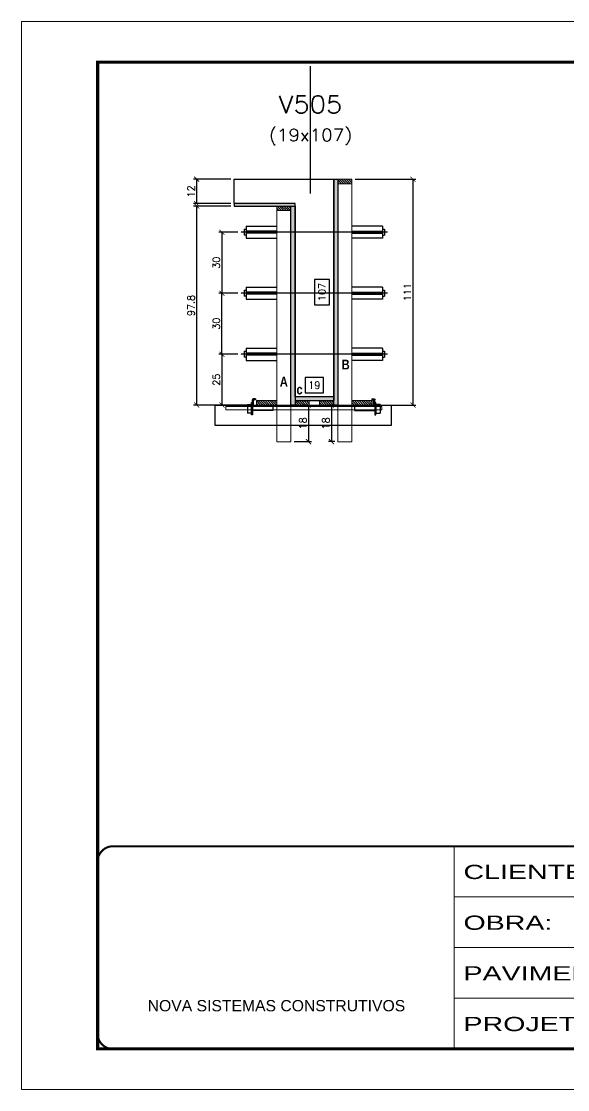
# Model space of a CAD drawing. Extents: x -21493 to -15213, y -12134 to 11887.
# Drawn here: x -21493 to -20956, y 7392 to 8442 of the extents above; entities that cross this region are included whole.
import ezdxf
from ezdxf.enums import TextEntityAlignment as Align

# ---------------------------------------------------------------- set-up
doc = ezdxf.new("R2010")
doc.units = 0
for name, pattern in [('CONTINUO', [0]), ('DASHED', [0.75, 0.5, -0.25]), ('HIDDEN', [0.375, 0.25, -0.125])]:
    doc.linetypes.add(name, pattern=pattern)
for name, color, linetype in [('barrote', 251, 'Continuous'), ('COTA', 241, 'Continuous'), ('Cota Seção (2x)', 4, 'Continuous'), ('detalhes', 4, 'Continuous'), ('Painéis', 200, 'Continuous'), ('presilha', 1, 'Continuous'), ('TENSOR', 3, 'Continuous'), ('Texto de Titulo', 7, 'Continuous'), ('Texto Qtd Sarr', 242, 'Continuous')]:
    doc.layers.add(name, color=color, linetype=linetype)
for name, color, linetype, lineweight in [('CONCRETO', 251, 'Continuous', 25), ('Folhas', 255, 'Continuous', 9), ('Hachura', 251, 'Continuous', 9), ('Madeira', 126, 'Continuous', 18), ('SARRAFO DE PRESSAO', 251, 'DASHED', 9), ('SCO-___-LAJ', 2, 'Continuous', 0), ('Texto Seção', 7, 'Continuous', 15)]:
    doc.layers.add(name, color=color, linetype=linetype, lineweight=lineweight)
doc.styles.add('ARIAL', font='arial.ttf')
doc.styles.add('Romans', font='romans.shx')
doc.styles.add('TECNICA', font='techb___.ttf', dxfattribs={"height": 10})
doc.styles.add('Tecnologia', font='')
doc.styles.get('Tecnologia').set_extended_font_data('Forgotten Futurist')
doc.dimstyles.new('Cota Seção (2x)', dxfattribs={"dimtxt": 7, "dimasz": 5, "dimexe": 3, "dimexo": 3, "dimgap": 2, "dimtad": 3, "dimdec": 1, "dimlfac": 0.5, "dimzin": 12, "dimdsep": 46, "dimtxsty": 'Romans', "dimblk": 'ARCHTICK', "dimcen": 0, "dimclrd": 4, "dimclre": 4, "dimclrt": 1, "dimadec": 1, "dimazin": 3, "dimtfac": 1, "dimtdec": 1, "dimtmove": 0, "dimatfit": 3, "dimldrblk": 'OBLIQUE', "dimfxl": 1, "dimtolj": 1, "dimtzin": 12, "dimarcsym": 0})
doc.dimstyles.new('Cota Seção interna', dxfattribs={"dimtxt": 7, "dimasz": 6, "dimexe": 0.18, "dimexo": 2, "dimgap": -4, "dimtad": 3, "dimdec": 1, "dimlfac": 0.5, "dimzin": 12, "dimdsep": 46, "dimtxsty": 'Romans', "dimblk": 'ARCHTICK', "dimcen": 0.09, "dimse1": 1, "dimse2": 1, "dimsd1": 1, "dimsd2": 1, "dimclrd": 180, "dimclre": 5, "dimclrt": 1, "dimadec": 0, "dimazin": 3, "dimtfac": 1, "dimtdec": 1, "dimtofl": 0, "dimtmove": 0, "dimatfit": 3, "dimldrblk": 'ARCHTICK', "dimfxl": 1, "dimtolj": 1, "dimtzin": 0, "dimarcsym": 0})

# ---------------------------------------------------------------- blocks, each defined once
blk = doc.blocks.new('titulo1')
at = {"layer": 'Defpoints', "color": 252, "linetype": 'HIDDEN', "ltscale": 2}
blk.add_line((0, 0), (0, 125), dxfattribs=at)
at = {"layer": 'Defpoints', "style": 'Romans', "oblique": 15}
blk.add_attdef('FOLHA', text='', height=10, dxfattribs=at).set_placement((0, 15.6), align=Align.MIDDLE_CENTER)
at = {"layer": 'Texto Qtd Sarr', "color": 3, "style": 'Romans', "oblique": 15}
for tag, height, p in [('TITULO', 17, (0, 71.4)), ('SEÇÃO', 12, (0, 41.5))]:
    blk.add_attdef(tag, text='', height=height, dxfattribs=at).set_placement(p, align=Align.MIDDLE_CENTER)
blk = doc.blocks.new('_ArchTick')
at = {"color": 0, "linetype": 'ByBlock', "const_width": 0.15}
blk.add_lwpolyline([(-0.5, -0.5), (0.5, 0.5)], dxfattribs=at)
blk = doc.blocks.new('*D441')
at = {"layer": 'COTA', "color": 4, "lineweight": -2, "transparency": 16777216}
for p, q in [((-21287.3, 8260), (-21324, 8260)), ((-21321, 8064.4), (-21321, 8260)), ((-21269.7, 8064.4), (-21324, 8064.4))]:
    blk.add_line(p, q, dxfattribs=at)
at = {"layer": 'Defpoints', "color": 0, "transparency": 16777216}
for p in [(-21321, 8260), (-21284.3, 8260), (-21266.7, 8064.4)]:
    blk.add_point(p, dxfattribs=at)
at = {"layer": 'COTA', "color": 4, "lineweight": -2, "transparency": 16777216, "xscale": 5, "yscale": 5, "zscale": 5}
for p, rotation in [((-21321, 8260), 90), ((-21321, 8064.4), 270)]:
    blk.add_blockref('_ArchTick', p, dxfattribs=dict(at, rotation=rotation))
at = {"layer": 'COTA', "color": 1, "transparency": 16777216, "insert": (-21326.5, 8162.2), "char_height": 7, "attachment_point": 5, "rotation": 90, "style": 'Romans'}
blk.add_mtext('\\A1;97.8', dxfattribs=at)
blk = doc.blocks.new('_Oblique')
at = {"color": 0, "linetype": 'ByBlock', "lineweight": -2}
blk.add_line((-0.5, -0.5), (0.5, 0.5), dxfattribs=at)
blk = doc.blocks.new('*D442')
at = {"layer": 'COTA', "color": 4, "lineweight": -2, "transparency": 16777216}
for p, q in [((-21287.3, 8286.4), (-21324, 8286.4)), ((-21321, 8262.4), (-21321, 8286.4)), ((-21287.3, 8262.4), (-21324, 8262.4))]:
    blk.add_line(p, q, dxfattribs=at)
at = {"layer": 'Defpoints', "color": 0, "transparency": 16777216}
for p in [(-21321, 8286.4), (-21284.3, 8286.4), (-21284.3, 8262.4)]:
    blk.add_point(p, dxfattribs=at)
at = {"layer": 'COTA', "color": 4, "lineweight": -2, "transparency": 16777216, "xscale": 5, "yscale": 5, "zscale": 5}
for p, rotation in [((-21321, 8286.4), 90), ((-21321, 8262.4), 270)]:
    blk.add_blockref('_ArchTick', p, dxfattribs=dict(at, rotation=rotation))
at = {"layer": 'COTA', "color": 1, "transparency": 16777216, "insert": (-21326.5, 8274.4), "char_height": 7, "attachment_point": 5, "rotation": 90, "style": 'Romans'}
blk.add_mtext('\\A1;12', dxfattribs=at)
blk = doc.blocks.new('*D443')
at = {"layer": 'Cota Seção (2x)', "color": 180, "lineweight": -2, "transparency": 16777216}
for p, q in [((-21190.3, 8187.9), (-21205.3, 8187.9)), ((-21205.3, 8187.9), (-21205.3, 8162.9)), ((-21190.3, 8162.9), (-21190.3, 8187.9)), ((-21205.3, 8162.9), (-21190.3, 8162.9))]:
    blk.add_line(p, q, dxfattribs=at)
at = {"layer": 'Defpoints', "color": 0, "transparency": 16777216}
for p in [(-21224.3, 8286.4), (-21186.3, 8286.4), (-21224.3, 8072.4)]:
    blk.add_point(p, dxfattribs=at)
at = {"layer": 'Cota Seção (2x)', "color": 1, "transparency": 16777216, "insert": (-21197.8, 8175.4), "char_height": 7, "attachment_point": 5, "rotation": 90, "style": 'Romans'}
blk.add_mtext('\\A1;107', dxfattribs=at)
blk = doc.blocks.new('PRESILHA METÁLICA 1')
at = {"layer": 'presilha'}
for p, q in [((7.5, 10.6), (7.5, 19.9)), ((12, 21), (8.6, 21)), ((9, 11.6), (9, 18.9)), ((12, 19.5), (9.6, 19.5)), ((12, 21), (12, 19.5)), ((0, 13), (6, 13)), ((0, 13), (0, 0)), ((6, 0), (0, 0)), ((6, 15.5), (7.5, 15.5)), ((6, -2.5), (6, 15.5)), ((6, 13), (6, 0)), ((7.5, 15.5), (7.5, -2.5)), ((37.5, 4.1), (7.5, 4.1)), ((37.5, 11), (9.6, 11)), ((37.5, 11), (37.5, 4.1)), ((7.5, -2.5), (6, -2.5))]:
    blk.add_line(p, q, dxfattribs=at)
for centre, radius, start, end in [((8.6, 19.9), 1.14, 90, 180), ((9.6, 18.9), 0.57, 90, 180), ((9.6, 11.6), 0.57, 180, 270)]:
    blk.add_arc(centre, radius, start, end, dxfattribs=at)
blk = doc.blocks.new('*D455')
at = {"layer": 'Cota Seção (2x)', "color": 180, "lineweight": -2, "transparency": 16777216}
for p, q in [((-21196.3, 8091.4), (-21214.3, 8091.4)), ((-21214.3, 8091.4), (-21214.3, 8076.4)), ((-21196.3, 8076.4), (-21196.3, 8091.4)), ((-21214.3, 8076.4), (-21196.3, 8076.4))]:
    blk.add_line(p, q, dxfattribs=at)
at = {"layer": 'Defpoints', "color": 0, "transparency": 16777216}
for p in [(-21224.3, 8072.4), (-21224.3, 8064.4), (-21186.3, 8064.4)]:
    blk.add_point(p, dxfattribs=at)
at = {"layer": 'Cota Seção (2x)', "color": 1, "transparency": 16777216, "insert": (-21205.3, 8083.9), "char_height": 7, "attachment_point": 5, "style": 'Romans'}
blk.add_mtext('\\A1;19', dxfattribs=at)
blk = doc.blocks.new('*D456')
at = {"layer": 'COTA', "color": 4, "lineweight": -2, "transparency": 16777216}
for p, q in [((-21165.3, 8286.4), (-21105.4, 8286.4)), ((-21108.4, 8286.4), (-21108.4, 8064.4)), ((-21165.3, 8064.4), (-21105.4, 8064.4))]:
    blk.add_line(p, q, dxfattribs=at)
at = {"layer": 'Defpoints', "color": 0, "transparency": 16777216}
for p in [(-21168.3, 8286.4), (-21168.3, 8064.4), (-21108.4, 8064.4)]:
    blk.add_point(p, dxfattribs=at)
at = {"layer": 'COTA', "color": 4, "lineweight": -2, "transparency": 16777216, "xscale": 5, "yscale": 5, "zscale": 5}
for p, rotation in [((-21108.4, 8286.4), 90), ((-21108.4, 8064.4), 270)]:
    blk.add_blockref('_ArchTick', p, dxfattribs=dict(at, rotation=rotation))
at = {"layer": 'COTA', "color": 1, "transparency": 16777216, "insert": (-21113.9, 8175.4), "char_height": 7, "attachment_point": 5, "rotation": 90, "style": 'Romans'}
blk.add_mtext('\\A1;111', dxfattribs=at)
blk = doc.blocks.new('*D457')
at = {"layer": 'COTA', "color": 4, "lineweight": -2, "transparency": 16777216}
for p, q in [((-21280.6, 8114.3), (-21299.2, 8114.3)), ((-21296.2, 8114.3), (-21296.2, 8064.4)), ((-21280.6, 8064.4), (-21299.2, 8064.4))]:
    blk.add_line(p, q, dxfattribs=at)
at = {"layer": 'Defpoints', "color": 0, "transparency": 16777216}
for p in [(-21277.6, 8114.3), (-21296.2, 8064.4), (-21277.6, 8064.4)]:
    blk.add_point(p, dxfattribs=at)
at = {"layer": 'COTA', "color": 4, "lineweight": -2, "transparency": 16777216, "xscale": 5, "yscale": 5, "zscale": 5}
for p, rotation in [((-21296.2, 8114.3), 90), ((-21296.2, 8064.4), 270)]:
    blk.add_blockref('_ArchTick', p, dxfattribs=dict(at, rotation=rotation))
at = {"layer": 'COTA', "color": 1, "transparency": 16777216, "insert": (-21301.7, 8089.3), "char_height": 7, "attachment_point": 5, "rotation": 90, "style": 'Romans'}
blk.add_mtext('\\A1;25', dxfattribs=at)
blk = doc.blocks.new('*D1046')
at = {"layer": 'COTA', "color": 4, "lineweight": -2, "transparency": 16777216}
for p, q in [((-21280.6, 8174.3), (-21299.2, 8174.3)), ((-21296.2, 8114.3), (-21296.2, 8174.3)), ((-21280.6, 8114.3), (-21299.2, 8114.3))]:
    blk.add_line(p, q, dxfattribs=at)
at = {"layer": 'Defpoints', "color": 0, "transparency": 16777216}
for p in [(-21296.2, 8174.3), (-21277.6, 8174.3), (-21277.6, 8114.3)]:
    blk.add_point(p, dxfattribs=at)
at = {"layer": 'COTA', "color": 4, "lineweight": -2, "transparency": 16777216, "xscale": 5, "yscale": 5, "zscale": 5}
for p, rotation in [((-21296.2, 8174.3), 90), ((-21296.2, 8114.3), 270)]:
    blk.add_blockref('_ArchTick', p, dxfattribs=dict(at, rotation=rotation))
at = {"layer": 'COTA', "color": 1, "transparency": 16777216, "insert": (-21301.7, 8144.3), "char_height": 7, "attachment_point": 5, "rotation": 90, "style": 'Romans'}
blk.add_mtext('\\A1;30', dxfattribs=at)
blk = doc.blocks.new('*D1047')
at = {"layer": 'COTA', "color": 4, "lineweight": -2, "transparency": 16777216}
for p, q in [((-21280.6, 8234.3), (-21299.2, 8234.3)), ((-21296.2, 8234.3), (-21296.2, 8174.3)), ((-21280.6, 8174.3), (-21299.2, 8174.3))]:
    blk.add_line(p, q, dxfattribs=at)
at = {"layer": 'Defpoints', "color": 0, "transparency": 16777216}
for p in [(-21277.6, 8234.3), (-21296.2, 8174.3), (-21277.6, 8174.3)]:
    blk.add_point(p, dxfattribs=at)
at = {"layer": 'COTA', "color": 4, "lineweight": -2, "transparency": 16777216, "xscale": 5, "yscale": 5, "zscale": 5}
for p, rotation in [((-21296.2, 8234.3), 90), ((-21296.2, 8174.3), 270)]:
    blk.add_blockref('_ArchTick', p, dxfattribs=dict(at, rotation=rotation))
at = {"layer": 'COTA', "color": 1, "transparency": 16777216, "insert": (-21301.7, 8204.3), "char_height": 7, "attachment_point": 5, "rotation": 90, "style": 'Romans'}
blk.add_mtext('\\A1;30', dxfattribs=at)
blk = doc.blocks.new('*D1058')
at = {"layer": 'COTA', "color": 4, "lineweight": -2, "transparency": 16777216}
for p, q in [((-21185.3, 8064.4), (-21191.5, 8064.4)), ((-21188.5, 8064.4), (-21188.5, 8028.4)), ((-21185.3, 8028.4), (-21191.5, 8028.4))]:
    blk.add_line(p, q, dxfattribs=at)
at = {"layer": 'Defpoints', "color": 0, "transparency": 16777216}
for p in [(-21182.3, 8064.4), (-21188.5, 8028.4), (-21182.3, 8028.4)]:
    blk.add_point(p, dxfattribs=at)
at = {"layer": 'COTA', "color": 4, "lineweight": -2, "transparency": 16777216, "xscale": 5, "yscale": 5, "zscale": 5}
for p, rotation in [((-21188.5, 8064.4), 90), ((-21188.5, 8028.4), 270)]:
    blk.add_blockref('_ArchTick', p, dxfattribs=dict(at, rotation=rotation))
at = {"layer": 'COTA', "color": 1, "transparency": 16777216, "insert": (-21194, 8046.4), "char_height": 7, "attachment_point": 5, "rotation": 90, "style": 'Romans'}
blk.add_mtext('\\A1;18', dxfattribs=at)
blk = doc.blocks.new('*D1059')
at = {"layer": 'COTA', "color": 4, "lineweight": -2, "transparency": 16777216}
for p, q in [((-21225.3, 8064.4), (-21208.1, 8064.4)), ((-21211.1, 8064.4), (-21211.1, 8028.4)), ((-21225.3, 8028.4), (-21208.1, 8028.4))]:
    blk.add_line(p, q, dxfattribs=at)
at = {"layer": 'Defpoints', "color": 0, "transparency": 16777216}
for p in [(-21228.3, 8064.4), (-21228.3, 8028.4), (-21211.1, 8028.4)]:
    blk.add_point(p, dxfattribs=at)
at = {"layer": 'COTA', "color": 4, "lineweight": -2, "transparency": 16777216, "xscale": 5, "yscale": 5, "zscale": 5}
for p, rotation in [((-21211.1, 8064.4), 90), ((-21211.1, 8028.4), 270)]:
    blk.add_blockref('_ArchTick', p, dxfattribs=dict(at, rotation=rotation))
at = {"layer": 'COTA', "color": 1, "transparency": 16777216, "insert": (-21216.6, 8046.4), "char_height": 7, "attachment_point": 5, "rotation": 90, "style": 'Romans'}
blk.add_mtext('\\A1;18', dxfattribs=at)
blk = doc.blocks.new('9999999999')
at = {"color": 30, "linetype": 'CONTINUO'}
for p, q in [((98564.6, 34230.2), (98564.6, 34429.4)), ((98564.6, 34379.6), (99584, 34379.6)), ((98564.6, 34329.8), (99488, 34329.8)), ((98564.6, 34280), (99488, 34280))]:
    blk.add_line(p, q, dxfattribs=at)
at = {"color": 30, "linetype": 'CONTINUO', "const_width": 2}
blk.add_lwpolyline([(99584, 34230.2), (99584, 34414.4, 0.414214), (99569, 34429.4), (98229, 34429.4, 0.414214), (98214, 34414.4), (98214, 34245.2, 0.414214), (98229, 34230.2), (99584, 34230.2)], format="xyb", dxfattribs=at)
at = {"layer": 'Folhas'}
blk.add_lwpolyline([(98139, 34190.2), (99624, 34190.2), (99624, 35240.2), (98139, 35240.2)], close=True, dxfattribs=at)
at = {"layer": 'Folhas', "color": 30, "const_width": 3}
blk.add_lwpolyline([(98214, 34230.2), (99584, 34230.2), (99584, 35200.2), (98214, 35200.2)], close=True, dxfattribs=at)
at = {"color": 7, "linetype": 'Continuous', "ltscale": 5, "style": 'ARIAL'}
blk.add_text('NOVA SISTEMAS CONSTRUTIVOS', height=11.059, dxfattribs=at).set_placement((98263.2, 34267.2))
at = {"layer": 'Folhas', "color": 7, "style": 'Tecnologia', "width": 1.5}
for s, p in [('CLIENTE:', (98573.7, 34397.2)), ('OBRA:', (98573.7, 34347.3)), ('PAVIMENTO:', (98573.7, 34297.5)), ('PROJETO:', (98573.7, 34247.7))]:
    blk.add_text(s, height=14, dxfattribs=at).set_placement(p)

msp = doc.modelspace()

# ---------------------------------------------------------------- hatches: boundary and pattern name
at = {"layer": 'Hachura'}
h = msp.add_hatch(color=256, dxfattribs=at)
h.dxf.hatch_style = 1
h.paths.add_polyline_path([(-21186.32, 8286.36), (-21182.32, 8286.36), (-21182.32, 8064.36), (-21186.32, 8064.36)])
h = msp.add_hatch(dxfattribs=at)
h.set_pattern_fill('ANSI31', color=256, scale=0.5, angle=270, style=0)
h.set_pattern_definition([(315, (1625.4979, -21.2811), (1.12253202, 1.12253202), [])])
h.paths.add_polyline_path([(-21168.32, 8281.96), (-21168.32, 8286.36), (-21182.32, 8286.36), (-21182.32, 8281.96)])
h = msp.add_hatch(color=256, dxfattribs=at)
h.dxf.hatch_style = 1
h.paths.add_polyline_path([(-21224.32, 8259.96), (-21224.32, 8262.36), (-21284.32, 8262.36), (-21284.32, 8259.96)])
h = msp.add_hatch(dxfattribs=at)
h.set_pattern_fill('ANSI31', color=256, scale=0.5, angle=270, style=0)
h.set_pattern_definition([(315, (1685.4979, -47.6811), (1.12253202, 1.12253202), [])])
h.paths.add_polyline_path([(-21228.32, 8255.56), (-21228.32, 8259.96), (-21242.32, 8259.96), (-21242.32, 8255.56)])
h = msp.add_hatch(color=256, dxfattribs=at)
h.dxf.hatch_style = 1
h.paths.add_polyline_path([(-21228.32, 8259.96), (-21224.32, 8259.96), (-21224.32, 8064.36), (-21228.32, 8064.36)])
h = msp.add_hatch(dxfattribs=at)
h.set_pattern_fill('ANSI31', color=256, scale=0.5, angle=270, style=0)
h.set_pattern_definition([(315, (1685.4979, -165.2811), (1.12253202, 1.12253202), [])])
h.paths.add_polyline_path([(-21262.32, 8064.36), (-21262.32, 8068.76), (-21242.32, 8068.76), (-21242.32, 8064.36)])
h = msp.add_hatch(color=256, dxfattribs=at)
h.dxf.hatch_style = 1
h.paths.add_polyline_path([(-21186.32, 8068.76), (-21186.32, 8072.36), (-21224.32, 8072.36), (-21224.32, 8068.76)])
h = msp.add_hatch(dxfattribs=at)
h.set_pattern_fill('ANSI31', color=256, scale=0.5, angle=270, style=0)
h.set_pattern_definition([(315, (1694.2979, -165.2811), (1.12253202, 1.12253202), [])])
h.paths.add_polyline_path([(-21224.32, 8064.36), (-21224.32, 8068.76), (-21210.32, 8068.76), (-21210.32, 8064.36)])
h = msp.add_hatch(dxfattribs=at)
h.set_pattern_fill('ANSI31', color=256, scale=0.5, angle=270, style=0)
h.set_pattern_definition([(315, (1694.3, -165.2811), (1.12253202, 1.12253202), [])])
h.paths.add_polyline_path([(-21186.32, 8064.36), (-21186.32, 8068.76), (-21200.32, 8068.76), (-21200.32, 8064.36)])
h = msp.add_hatch(dxfattribs=at)
h.set_pattern_fill('ANSI31', color=256, scale=0.5, angle=270, style=0)
h.set_pattern_definition([(315, (1591.4979, -165.2811), (1.12253202, 1.12253202), [])])
h.paths.add_polyline_path([(-21168.32, 8064.36), (-21168.32, 8068.76), (-21148.32, 8068.76), (-21148.32, 8064.36)])

# ---------------------------------------------------------------- linework, layer by layer
at = {"ltscale": 3}
for p, q in [((-21274.32, 8237.33), (-21274.32, 8231.33)), ((-21274.32, 8237.33), (-21272.32, 8237.33)), ((-21272.32, 8240.33), (-21272.32, 8228.33)), ((-21272.32, 8240.33), (-21242.32, 8240.33)), ((-21242.32, 8235.33), (-21272.32, 8235.33)), ((-21242.32, 8233.33), (-21272.32, 8233.33)), ((-21138.32, 8240.33), (-21168.32, 8240.33)), ((-21168.32, 8235.33), (-21138.32, 8235.33)), ((-21168.32, 8233.33), (-21138.32, 8233.33)), ((-21138.32, 8240.33), (-21138.32, 8228.33)), ((-21138.32, 8237.33), (-21136.32, 8237.33)), ((-21136.32, 8237.33), (-21136.32, 8231.33)), ((-21272.32, 8231.33), (-21274.32, 8231.33)), ((-21272.32, 8228.33), (-21242.32, 8228.33)), ((-21138.32, 8228.33), (-21168.32, 8228.33)), ((-21138.32, 8231.33), (-21136.32, 8231.33)), ((-21272.32, 8180.33), (-21272.32, 8168.33)), ((-21272.32, 8180.33), (-21242.32, 8180.33)), ((-21138.32, 8180.33), (-21168.32, 8180.33)), ((-21138.32, 8180.33), (-21138.32, 8168.33)), ((-21274.32, 8177.33), (-21274.32, 8171.33)), ((-21274.32, 8177.33), (-21272.32, 8177.33)), ((-21272.32, 8171.33), (-21274.32, 8171.33)), ((-21242.32, 8175.33), (-21272.32, 8175.33)), ((-21242.32, 8173.33), (-21272.32, 8173.33)), ((-21168.32, 8175.33), (-21138.32, 8175.33)), ((-21168.32, 8173.33), (-21138.32, 8173.33)), ((-21138.32, 8177.33), (-21136.32, 8177.33)), ((-21138.32, 8171.33), (-21136.32, 8171.33)), ((-21136.32, 8177.33), (-21136.32, 8171.33)), ((-21272.32, 8168.33), (-21242.32, 8168.33)), ((-21138.32, 8168.33), (-21168.32, 8168.33)), ((-21274.32, 8117.33), (-21274.32, 8111.33)), ((-21274.32, 8117.33), (-21272.32, 8117.33)), ((-21272.32, 8120.33), (-21272.32, 8108.33)), ((-21272.32, 8120.33), (-21242.32, 8120.33)), ((-21138.32, 8120.33), (-21168.32, 8120.33)), ((-21138.32, 8120.33), (-21138.32, 8108.33)), ((-21138.32, 8117.33), (-21136.32, 8117.33)), ((-21136.32, 8117.33), (-21136.32, 8111.33)), ((-21272.32, 8111.33), (-21274.32, 8111.33)), ((-21242.32, 8115.33), (-21272.32, 8115.33)), ((-21242.32, 8113.33), (-21272.32, 8113.33)), ((-21272.32, 8108.33), (-21242.32, 8108.33)), ((-21168.32, 8115.33), (-21138.32, 8115.33)), ((-21168.32, 8113.33), (-21138.32, 8113.33)), ((-21138.32, 8108.33), (-21168.32, 8108.33)), ((-21138.32, 8111.33), (-21136.32, 8111.33))]:
    msp.add_line(p, q, dxfattribs=at)
at = {"layer": 'barrote'}
msp.add_lwpolyline([(-21129.96, 8044.36), (-21302.93, 8044.36), (-21302.93, 8064.36), (-21129.96, 8064.36)], close=True, dxfattribs=at)
at = {"layer": 'CONCRETO'}
msp.add_lwpolyline([(-21224.32, 8262.36), (-21284.32, 8262.36), (-21284.32, 8286.36), (-21186.32, 8286.36), (-21186.32, 8068.76), (-21186.32, 8068.76), (-21186.32, 8072.36), (-21224.32, 8072.36)], close=True, dxfattribs=at)
at = {"layer": 'Madeira'}
for points in [[(-21168.32, 8281.96), (-21168.32, 8286.36), (-21182.32, 8286.36), (-21182.32, 8281.96)], [(-21168.32, 8286.36), (-21182.32, 8286.36), (-21182.32, 8028.36), (-21168.32, 8028.36)], [(-21228.32, 8255.56), (-21228.32, 8259.96), (-21242.32, 8259.96), (-21242.32, 8255.56)], [(-21228.32, 8259.96), (-21242.32, 8259.96), (-21242.32, 8028.36), (-21228.32, 8028.36)], [(-21262.32, 8064.36), (-21262.32, 8068.76), (-21242.32, 8068.76), (-21242.32, 8064.36)], [(-21224.32, 8064.36), (-21224.32, 8068.76), (-21210.32, 8068.76), (-21210.32, 8064.36)], [(-21186.32, 8064.36), (-21186.32, 8068.76), (-21200.32, 8068.76), (-21200.32, 8064.36)], [(-21168.32, 8064.36), (-21168.32, 8068.76), (-21148.32, 8068.76), (-21148.32, 8064.36)]]:
    msp.add_lwpolyline(points, close=True, dxfattribs=at)
at = {"layer": 'Painéis'}
for points in [[(-21186.32, 8286.36), (-21182.32, 8286.36), (-21182.32, 8064.36), (-21186.32, 8064.36)], [(-21224.32, 8259.96), (-21224.32, 8262.36), (-21284.32, 8262.36), (-21284.32, 8259.96)], [(-21228.32, 8259.96), (-21224.32, 8259.96), (-21224.32, 8064.36), (-21228.32, 8064.36)], [(-21186.32, 8068.76), (-21186.32, 8072.36), (-21224.32, 8072.36), (-21224.32, 8068.76)]]:
    msp.add_lwpolyline(points, close=True, dxfattribs=at)
at = {"layer": 'SCO-___-LAJ', "color": 1}
msp.add_lwpolyline([(-21138.96, 8063.03), (-21292.26, 8063.03), (-21292.26, 8059.83), (-21138.96, 8059.83)], close=True, dxfattribs=at)
at = {"layer": 'TENSOR', "linetype": 'HIDDEN', "ltscale": 0.5}
for p, q in [((-21133.32, 8234.33), (-21277.63, 8234.33)), ((-21133.32, 8174.33), (-21277.63, 8174.33)), ((-21133.32, 8114.33), (-21277.63, 8114.33))]:
    msp.add_line(p, q, dxfattribs=at)

# ---------------------------------------------------------------- block references
at = {"layer": 'presilha', "yscale": 0.6666666666666666, "zscale": 0.6666666666666666}
for p, xscale in [((-21271.19, 8056.4), 0.6666666666666666), ((-21140.74, 8056.4), -0.6666666666666666)]:
    msp.add_blockref('PRESILHA METÁLICA 1', p, dxfattribs=dict(at, xscale=xscale))
at = {"layer": 'SARRAFO DE PRESSAO', "color": 6, "linetype": 'ByBlock'}
msp.add_blockref('9999999999', (-119632.39, -26798.7), dxfattribs=at)
at = {"layer": 'Texto Seção'}
ref = msp.add_blockref('titulo1', (-21209.09, 8272.32), dxfattribs=at)
ref.add_attrib('TITULO', 'V505', dxfattribs={"layer": 'Texto de Titulo', "color": 7, "height": 17, "style": 'Romans', "width": 1.1}).set_placement((-21209.09, 8359.82), align=Align.MIDDLE_CENTER)
ref.add_attrib('SEÇÃO', '(19x107)', dxfattribs={"layer": 'Texto de Titulo', "color": 7, "height": 12, "style": 'Romans', "width": 1.1}).set_placement((-21209.09, 8329.82), align=Align.MIDDLE_CENTER)

# ---------------------------------------------------------------- texts
at = {"layer": 'detalhes', "style": 'TECNICA'}
for s, p in [('B', (-21178.49, 8099.39)), ('A', (-21239.32, 8082.55)), ('c', (-21222.94, 8074.86))]:
    msp.add_text(s, height=9.6, dxfattribs=at).set_placement(p)

# ---------------------------------------------------------------- dimensions: what is measured, and where the dimension line sits
at = {"layer": 'COTA'}
for base, p1, p2, picture, middle in [((-21321.04, 8286.36), (-21284.32, 8262.36), (-21284.32, 8286.36), '*D442', (-21326.54, 8274.36)), ((-21108.35, 8064.36), (-21168.32, 8286.36), (-21168.32, 8064.36), '*D456', (-21113.85, 8175.36)), ((-21321.04, 8259.96), (-21266.72, 8064.36), (-21284.32, 8259.96), '*D441', (-21326.54, 8162.16)), ((-21296.18, 8174.33), (-21277.63, 8234.33), (-21277.63, 8174.33), '*D1047', (-21301.68, 8204.33)), ((-21296.18, 8174.33), (-21277.63, 8114.33), (-21277.63, 8174.33), '*D1046', (-21301.68, 8144.33)), ((-21296.18, 8064.36), (-21277.63, 8114.33), (-21277.63, 8064.36), '*D457', (-21301.68, 8089.35)), ((-21211.09, 8028.36), (-21228.32, 8064.36), (-21228.32, 8028.36), '*D1059', (-21216.59, 8046.36)), ((-21188.48, 8028.36), (-21182.32, 8064.36), (-21182.32, 8028.36), '*D1058', (-21193.98, 8046.36))]:
    dim = msp.add_linear_dim(base=base, p1=p1, p2=p2, angle=90, dimstyle='Cota Seção (2x)', dxfattribs=at)
    dim.commit()
    dim.dimension.update_dxf_attribs({"geometry": picture, "text_midpoint": middle})
at = {"layer": 'Cota Seção (2x)'}
for base, p1, p2, angle, picture, middle in [((-21186.32, 8286.36), (-21224.32, 8072.36), (-21224.32, 8286.36), 90, '*D443', (-21186.32, 8175.36)), ((-21224.32, 8072.36), (-21186.32, 8064.36), (-21224.32, 8064.36), 180, '*D455', (-21205.32, 8072.36))]:
    dim = msp.add_linear_dim(base=base, p1=p1, p2=p2, angle=angle, dimstyle='Cota Seção interna', dxfattribs=at)
    dim.commit()
    dim.dimension.update_dxf_attribs({"geometry": picture, "text_midpoint": middle, "dimtype": 160})

doc.saveas('drawing.dxf')
